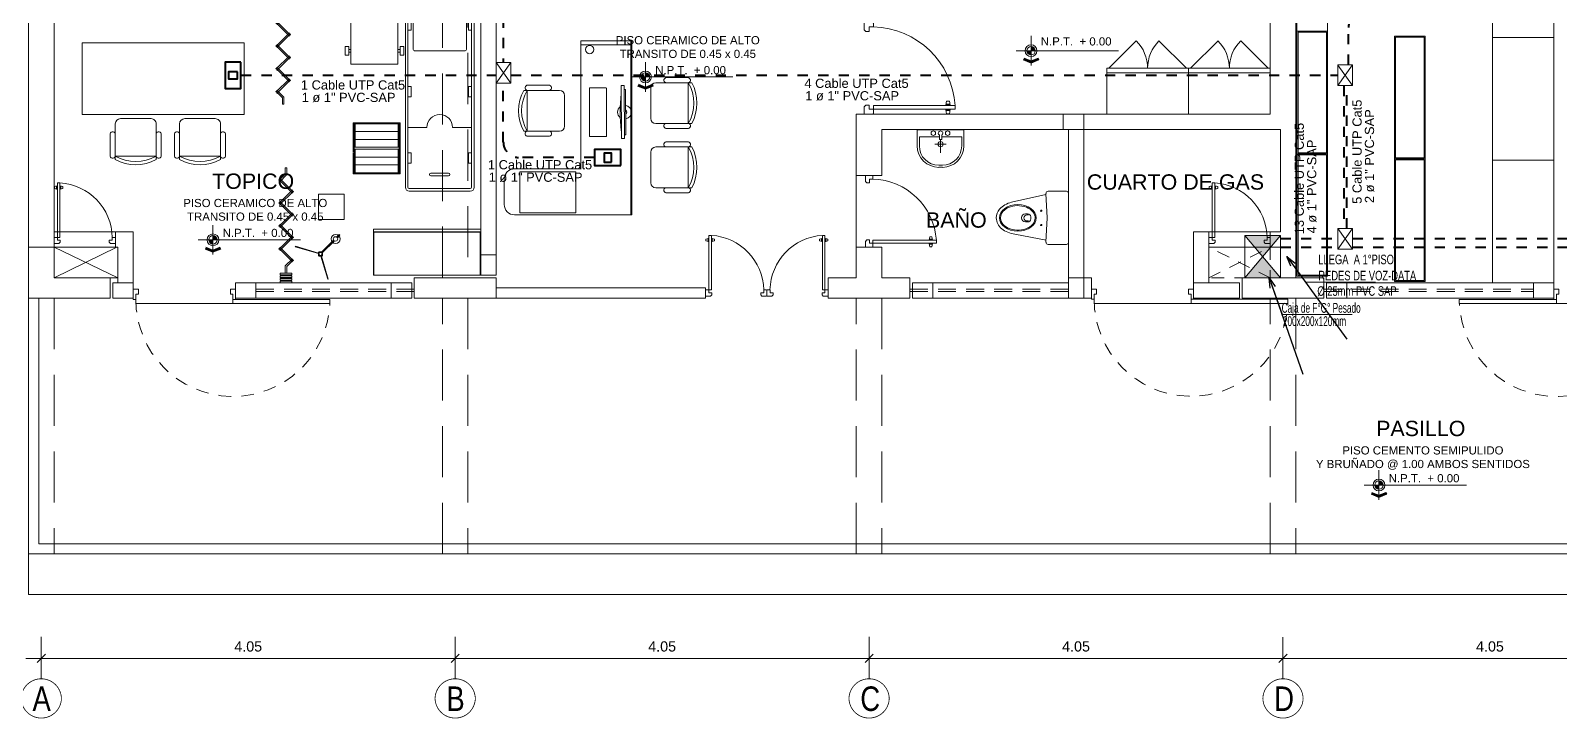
# Model space of a CAD drawing. Header units: millimetres. Extents: x 3354 to 3637, y 1117 to 1358.
# Drawn here: x 3378.85 to 3393.81, y 1266.73 to 1273.46 of the extents above; entities that cross this region are included whole.
import ezdxf

# ---------------------------------------------------------------- set-up
doc = ezdxf.new("R2010")
doc.units = ezdxf.units.MM
for name, pattern in [('ACAD_ISO04W100', [30, 24, -3, 0, -3]), ('CONTINUA', [0]), ('DASHED2', [0.375, 0.25, -0.125]), ('DIVIDEX2', [63.5, 25.4, -12.7, 0, -12.7, 0, -12.7]), ('HIDDEN2', [0.1875, 0.125, -0.0625]), ('TRAZOS2', [0.225, 0.15, -0.075])]:
    doc.linetypes.add(name, pattern=pattern)
for name, color, linetype, lineweight in [('ACCESORIOS', 4, 'Continuous', 18), ('CASCO', 252, 'Continuous', 9), ('CONDUCTOR', 162, 'Continuous', 40), ('COTAS', 7, 'Continuous', 9), ('Mobiliario GRCP', 25, 'Continuous', 20), ('RED SEGURIDAD', 153, 'ACAD_ISO04W100', 40), ('SANITARIAS', 37, 'Continuous', 13), ('TEX-ELEC', 7, 'Continuous', 30)]:
    doc.layers.add(name, color=color, linetype=linetype, lineweight=lineweight)
doc.layers.add('Efec-muebles', color=7, linetype='Continuous', lineweight=13, true_color=0x85826f)
doc.styles.add('1', font='arial.ttf')
doc.styles.add('ARIAL', font='arial.ttf')
doc.styles.add('ROMAN', font='arial.ttf', dxfattribs={"width": 1.2})
doc.styles.get("Standard").update_dxf_attribs({"font": 'arial.ttf'})
doc.styles.add('style1', font='arial.ttf')
doc.styles.add('style2', font='arial.ttf')
doc.dimstyles.new('DETEX50', dxfattribs={"dimtxt": 0.065, "dimasz": 0.05, "dimexe": 0.2, "dimexo": 0.2, "dimgap": 0.03, "dimtad": 1, "dimzin": 4, "dimdsep": 46, "dimtxsty": 'ROMAN', "dimblk1": 'DOT', "dimblk2": 'DOT', "dimsah": 1, "dimcen": 0, "dimse1": 1, "dimse2": 1, "dimclrd": 256, "dimclre": 256, "dimclrt": 256, "dimadec": 0, "dimazin": 0, "dimtfac": 1, "dimtmove": 1, "dimatfit": 3, "dimfxl": 1, "dimtvp": 1, "dimtolj": 1, "dimtzin": 0, "dimarcsym": 0})
doc.dimstyles.new('Esc  1  50', dxfattribs={"dimtxt": 0.1, "dimasz": 0.08, "dimexe": 0.2, "dimexo": 0.15, "dimgap": 0.065, "dimtad": 1, "dimzin": 4, "dimdsep": 46, "dimtxsty": 'Standard', "dimblk": 'OBLIQUE', "dimcen": 0.12, "dimdle": 0.15, "dimadec": 0, "dimazin": 0, "dimtfac": 1, "dimtix": 1, "dimtmove": 0, "dimatfit": 3, "dimldrblk": 'OBLIQUE', "dimfxl": 1, "dimarcsym": 0})

# ---------------------------------------------------------------- blocks, each defined once
blk = doc.blocks.new('LAV-P')
at = {"layer": 'SANITARIAS', "linetype": 'CONTINUA', "lineweight": 5, "ltscale": 0.002}
for p, q in [((-0.019, 0.387), (0.019, 0.387)), ((-0.019, 0.365), (0.019, 0.365)), ((-0.24, 0), (-0.24, 0.167)), ((-0.218, 0.073), (-0.218, 0.167)), ((0, 0.101), (0, 0.237)), ((0.218, 0.073), (0.218, 0.167)), ((0.24, 0), (0.24, 0.167)), ((-0.24, 0), (0.24, 0)), ((-0.218, 0.073), (-0.012, 0.073)), ((-0.059, 0.149), (0.059, 0.149)), ((-0.012, 0.101), (0.012, 0.101)), ((-0.012, 0.056), (-0.012, 0.101)), ((0.012, 0.056), (0.012, 0.101)), ((0.012, 0.073), (0.218, 0.073))]:
    blk.add_line(p, q, dxfattribs=at)
for centre, radius in [((0, 0.149), 0.027), ((-0.074, 0.036), 0.0231), ((0.074, 0.036), 0.0231)]:
    blk.add_circle(centre, radius, dxfattribs=at)
for centre, radius, start, end in [((-0.019, 0.167), 0.221, 90, 180), ((-0.019, 0.167), 0.199, 90, 180), ((0.019, 0.167), 0.221, 0, 90), ((0.019, 0.167), 0.199, 0, 90), ((0, 0.036), 0.0231, 121.3084, 58.6916)]:
    blk.add_arc(centre, radius, start, end, dxfattribs=at)
blk = doc.blocks.new('ghjghg')
at = {"layer": 'Efec-muebles', "linetype": 'CONTINUA', "lineweight": 5, "ltscale": 0.002}
for p, q in [((722.609, 469.291), (722.43, 469.291)), ((722.41, 469.271), (722.41, 468.791)), ((722.619, 469.031), (722.629, 469.27)), ((722.628, 469.249), (722.933, 469.189)), ((722.629, 468.792), (722.619, 469.031)), ((722.779, 469.021), (722.779, 469.041)), ((722.801, 469.061), (722.815, 469.061)), ((722.815, 469.001), (722.801, 469.001)), ((722.809, 469.071), (722.829, 469.071)), ((722.829, 468.991), (722.809, 468.991)), ((722.869, 469.031), (722.869, 469.031)), ((722.629, 468.801), (722.965, 468.878)), ((722.43, 468.771), (722.609, 468.771))]:
    blk.add_line(p, q, dxfattribs=at)
for centre in [(722.675, 469.101), (722.675, 468.961)]:
    blk.add_circle(centre, 0.00635, dxfattribs=at)
for centre, radius, start, end in [((722.43, 469.271), 0.02, 90, 180), ((722.609, 469.271), 0.02, 357.5774, 90), ((722.809, 469.041), 0.03, 90, 180), ((722.809, 469.021), 0.03, 180, 270), ((722.815, 469.031), 0.03, 0, 90), ((722.815, 469.031), 0.03, 270, 0), ((722.829, 469.031), 0.04, 0, 90), ((722.829, 469.031), 0.04, 270, 360), ((722.43, 468.791), 0.02, 180, 270), ((722.609, 468.791), 0.02, 270, 2.4226)]:
    blk.add_arc(centre, radius, start, end, dxfattribs=at)
at = {"layer": 'Efec-muebles', "linetype": 'CONTINUA', "lineweight": 5, "ltscale": 0.002, "extrusion": (0, 0, -1)}
blk.add_ellipse((722.905, 469.031), major_axis=(0.18, 0), ratio=0.722222, dxfattribs=at)
at = {"layer": 'Efec-muebles', "linetype": 'CONTINUA', "lineweight": 5, "ltscale": 0.002}
for points, knots in [([(723.075, 469.031), (723.075, 469.003), (723.06, 468.974), (722.991, 468.919), (722.924, 468.904), (722.804, 468.926), (722.755, 468.961), (722.726, 469.042), (722.743, 469.088), (722.832, 469.148), (722.901, 469.159), (723.018, 469.131), (723.062, 469.093), (723.074, 469.045), (723.075, 469.038), (723.075, 469.031)], [0, 0, 0, 0, 0.74049, 0.74049, 1.813277, 1.813277, 2.886063, 2.886063, 3.958849, 3.958849, 5.031636, 5.031636, 6.104422, 6.104422, 6.283185, 6.283185, 6.283185, 6.283185]), ([(722.933, 469.189), (722.982, 469.184), (723.028, 469.167), (723.095, 469.11), (723.115, 469.071), (723.115, 469.031), (723.115, 469), (723.103, 468.97), (723.055, 468.912), (723.012, 468.889), (722.965, 468.878)], [4.853824, 4.853824, 4.853824, 4.853824, 5.580391, 5.580391, 6.283185, 6.283185, 6.283185, 6.822949, 6.822949, 7.551337, 7.551337, 7.551337, 7.551337])]:
    blk.add_open_spline(points, degree=3, knots=knots, dxfattribs=at)
blk = doc.blocks.new('H-7')
at = {"layer": 'Efec-muebles'}
for p, q in [((-1.271, 0.237), (-1.449, 0.058)), ((-1.257, 0.222), (-1.435, 0.044)), ((-1.299, 0.222), (-1.121, 0.044)), ((-1.285, 0.237), (-1.107, 0.058)), ((-0.971, 0.237), (-1.149, 0.058)), ((-0.957, 0.222), (-1.135, 0.044)), ((-1.002, 0.222), (-0.824, 0.044)), ((-0.988, 0.237), (-0.81, 0.058)), ((-0.674, 0.237), (-0.852, 0.058)), ((-0.66, 0.222), (-0.838, 0.044)), ((-0.702, 0.222), (-0.524, 0.044)), ((-0.688, 0.237), (-0.51, 0.058)), ((-0.374, 0.237), (-0.552, 0.058)), ((-0.36, 0.222), (-0.538, 0.044)), ((-0.402, 0.222), (-0.31, 0.13)), ((-0.388, 0.237), (-0.302, 0.15)), ((-0.193, 0.215), (-0.213, 0.215)), ((-0.213, 0.215), (-0.213, 0.065)), ((-0.193, 0.065), (-0.193, 0.215)), ((-0.158, 0.215), (-0.178, 0.215)), ((-0.178, 0.215), (-0.178, 0.065)), ((-0.158, 0.065), (-0.158, 0.215)), ((-0.123, 0.215), (-0.143, 0.215)), ((-0.143, 0.215), (-0.143, 0.065)), ((-0.123, 0.065), (-0.123, 0.215)), ((-0.088, 0.215), (-0.108, 0.215)), ((-0.108, 0.215), (-0.108, 0.065)), ((-0.088, 0.065), (-0.088, 0.215)), ((-1.589, 0.15), (-1.499, 0.15)), ((-1.589, 0.13), (-1.589, 0.15)), ((-1.589, 0.13), (-1.507, 0.13)), ((-1.507, 0.13), (-1.421, 0.044)), ((-1.499, 0.15), (-1.407, 0.058)), ((-0.31, 0.13), (-0.213, 0.13)), ((-0.302, 0.15), (-0.213, 0.15)), ((-0.213, 0.065), (-0.193, 0.065)), ((-0.178, 0.065), (-0.158, 0.065)), ((-0.143, 0.065), (-0.123, 0.065)), ((-0.108, 0.065), (-0.088, 0.065))]:
    blk.add_line(p, q, dxfattribs=at)
blk = doc.blocks.new('D-9')
at = {"layer": 'Efec-muebles'}
for p, q in [((-0.076, 0.245), (-0.072, 0.247)), ((-0.009, 0.021), (-0.076, 0.245)), ((-0.004, 0.021), (-0.072, 0.247)), ((-0.014, 0.021), (-0.021, 0.014)), ((-0.021, 0.014), (-0.021, -0.014)), ((0.014, 0.021), (-0.014, 0.021)), ((0.021, 0.014), (0.014, 0.021)), ((0.021, -0.004), (0.021, 0.014)), ((-0.021, -0.014), (-0.136, -0.129)), ((-0.014, -0.021), (-0.129, -0.136)), ((-0.014, -0.021), (-0.021, -0.014)), ((-0.014, -0.021), (0.014, -0.021)), ((0.014, -0.021), (0.021, -0.014)), ((0.021, -0.004), (0.247, -0.072)), ((0.021, -0.004), (0.021, -0.014)), ((0.021, -0.009), (0.245, -0.076)), ((0.245, -0.076), (0.247, -0.072)), ((-0.165, -0.158), (-0.191, -0.184)), ((-0.184, -0.191), (-0.191, -0.184)), ((-0.158, -0.165), (-0.184, -0.191))]:
    blk.add_line(p, q, dxfattribs=at)
for centre, radius in [((0, 0), 0.0155), ((-0.147, -0.148), 0.0439), ((-0.147, -0.147), 0.0213)]:
    blk.add_circle(centre, radius, dxfattribs=at)
blk = doc.blocks.new('NENE')
at = {"layer": 'Efec-muebles'}
for p, q in [((3086.058, 1563.99, -0.011), (3086.058, 1565.865, -0.011)), ((3086.083, 1563.99, -0.011), (3086.083, 1565.865, -0.011)), ((3086.095, 1565.903, -0.011), (3086.693, 1565.903, -0.011)), ((3086.095, 1565.878, -0.011), (3086.693, 1565.878, -0.011)), ((3086.705, 1565.865, -0.011), (3086.705, 1563.99, -0.011)), ((3086.73, 1565.865, -0.011), (3086.73, 1563.99, -0.011)), ((3086.306, 1565.753, -0.011), (3086.481, 1565.753, -0.011)), ((3086.306, 1565.728, -0.011), (3086.481, 1565.728, -0.011)), ((3086.083, 1565.628, -0.011), (3086.113, 1565.628, -0.011)), ((3086.083, 1565.528, -0.011), (3086.113, 1565.528, -0.011)), ((3086.113, 1565.628, -0.011), (3086.113, 1565.528, -0.011)), ((3086.705, 1565.628, -0.011), (3086.675, 1565.628, -0.011)), ((3086.675, 1565.528, -0.011), (3086.675, 1565.628, -0.011)), ((3086.705, 1565.528, -0.011), (3086.675, 1565.528, -0.011)), ((3086.269, 1565.278, -0.011), (3086.083, 1565.278, -0.011)), ((3086.705, 1565.278, -0.011), (3086.519, 1565.278, -0.011)), ((3086.083, 1564.978, -0.011), (3086.113, 1564.978, -0.011)), ((3086.113, 1564.878, -0.011), (3086.113, 1564.978, -0.011)), ((3086.675, 1564.978, -0.011), (3086.675, 1564.878, -0.011)), ((3086.705, 1564.978, -0.011), (3086.675, 1564.978, -0.011)), ((3086.083, 1564.878, -0.011), (3086.113, 1564.878, -0.011)), ((3086.705, 1564.878, -0.011), (3086.675, 1564.878, -0.011)), ((3086.133, 1564.04, -0.011), (3086.133, 1564.515, -0.011)), ((3086.643, 1564.528, -0.011), (3086.145, 1564.528, -0.011)), ((3086.655, 1564.515, -0.011), (3086.655, 1564.04, -0.011)), ((3086.083, 1564.328, -0.011), (3086.113, 1564.328, -0.011)), ((3086.113, 1564.228, -0.011), (3086.113, 1564.328, -0.011)), ((3086.675, 1564.328, -0.011), (3086.675, 1564.228, -0.011)), ((3086.705, 1564.328, -0.011), (3086.675, 1564.328, -0.011)), ((3086.083, 1564.228, -0.011), (3086.113, 1564.228, -0.011)), ((3086.705, 1564.228, -0.011), (3086.675, 1564.228, -0.011)), ((3086.643, 1564.028, -0.011), (3086.145, 1564.028, -0.011)), ((3086.254, 1564.078, -0.011), (3086.234, 1564.078, -0.011)), ((3086.234, 1564.028, -0.011), (3086.234, 1564.078, -0.011)), ((3086.254, 1564.028, -0.011), (3086.254, 1564.078, -0.011)), ((3086.554, 1564.078, -0.011), (3086.534, 1564.078, -0.011)), ((3086.534, 1564.028, -0.011), (3086.534, 1564.078, -0.011)), ((3086.554, 1564.028, -0.011), (3086.554, 1564.078, -0.011)), ((3086.693, 1563.978, -0.011), (3086.095, 1563.978, -0.011)), ((3086.693, 1563.953, -0.011), (3086.095, 1563.953, -0.011))]:
    blk.add_line(p, q, dxfattribs=at)
for centre, radius, start, end in [((3086.095, 1565.865, -0.011), 0.0375, 90, 180), ((3086.095, 1565.865, -0.011), 0.0125, 90, 180), ((3086.693, 1565.865, -0.011), 0.0375, 0, 90), ((3086.693, 1565.865, -0.011), 0.0125, 0, 90), ((3086.306, 1565.74, -0.011), 0.0125, 90, 270), ((3086.481, 1565.74, -0.011), 0.0125, 270, 90), ((3086.394, 1565.278, -0.011), 0.125, 180, 0), ((3086.145, 1564.515, -0.011), 0.0125, 90, 180), ((3086.643, 1564.515, -0.011), 0.0125, 0, 90), ((3086.145, 1564.04, -0.011), 0.0125, 180, 270), ((3086.643, 1564.04, -0.011), 0.0125, 270, 0), ((3086.095, 1563.99, -0.011), 0.0375, 180, 270), ((3086.095, 1563.99, -0.011), 0.0125, 180, 270), ((3086.693, 1563.99, -0.011), 0.0125, 270, 0), ((3086.693, 1563.99, -0.011), 0.0375, 270, 0)]:
    blk.add_arc(centre, radius, start, end, dxfattribs=at)
blk = doc.blocks.new('HLMS')
at = {"layer": 'Efec-muebles'}
for p, q in [((3085.507, 1565.234, -0.011), (3085.937, 1565.234, -0.011)), ((3085.517, 1565.234, -0.011), (3085.947, 1565.234, -0.011)), ((3085.507, 1565.157, -0.011), (3085.937, 1565.157, -0.011)), ((3085.517, 1565.157, -0.011), (3085.947, 1565.157, -0.011)), ((3085.507, 1564.984, -0.011), (3085.937, 1564.984, -0.011)), ((3085.517, 1564.984, -0.011), (3085.947, 1564.984, -0.011)), ((3085.507, 1564.907, -0.011), (3085.937, 1564.907, -0.011)), ((3085.517, 1564.907, -0.011), (3085.947, 1564.907, -0.011))]:
    blk.add_line(p, q, dxfattribs=at)
at = {"layer": 'Efec-muebles', "elevation": -0.011}
for points in [[(3085.947, 1565.035), (3085.947, 1565.32), (3085.497, 1565.32), (3085.497, 1565.029)], [(3085.957, 1565.035), (3085.957, 1565.32), (3085.507, 1565.32), (3085.507, 1565.029)], [(3085.497, 1565.029), (3085.497, 1564.82), (3085.947, 1564.82), (3085.947, 1565.029)], [(3085.507, 1565.03), (3085.507, 1565.06), (3085.937, 1565.06), (3085.937, 1565.029)], [(3085.937, 1565.029), (3085.937, 1564.83), (3085.507, 1564.83), (3085.507, 1565.029)], [(3085.507, 1565.029), (3085.507, 1564.82), (3085.957, 1564.82), (3085.957, 1565.029)], [(3085.517, 1565.03), (3085.517, 1565.06), (3085.947, 1565.06), (3085.947, 1565.029)], [(3085.947, 1565.029), (3085.947, 1564.83), (3085.517, 1564.83), (3085.517, 1565.029)]]:
    blk.add_lwpolyline(points, dxfattribs=at)
for points in [[(3085.937, 1565.31), (3085.507, 1565.31), (3085.507, 1565.08), (3085.937, 1565.08)], [(3085.947, 1565.31), (3085.517, 1565.31), (3085.517, 1565.08), (3085.947, 1565.08)]]:
    blk.add_lwpolyline(points, close=True, dxfattribs=at)
blk = doc.blocks.new('AGAG')
at = {"layer": 'Efec-muebles', "elevation": -0.015}
for points in [[(3084.353, 1564.498), (3084.353, 1564.415), (3084.317, 1564.415), (3084.317, 1564.498)], [(3084.373, 1564.587), (3084.373, 1563.927), (3084.833, 1563.927), (3084.833, 1564.587)], [(3084.854, 1564.498), (3084.854, 1564.415), (3084.89, 1564.415), (3084.89, 1564.498)], [(3084.373, 1564.468), (3084.373, 1564.445), (3084.353, 1564.445), (3084.353, 1564.468)], [(3084.833, 1564.468), (3084.833, 1564.445), (3084.854, 1564.445), (3084.854, 1564.468)], [(3084.353, 1564.016), (3084.353, 1564.1), (3084.317, 1564.1), (3084.317, 1564.016)], [(3084.373, 1564.046), (3084.373, 1564.07), (3084.353, 1564.07), (3084.353, 1564.046)], [(3084.833, 1564.046), (3084.833, 1564.07), (3084.854, 1564.07), (3084.854, 1564.046)], [(3084.854, 1564.016), (3084.854, 1564.1), (3084.89, 1564.1), (3084.89, 1564.016)]]:
    blk.add_lwpolyline(points, close=True, dxfattribs=at)
blk = doc.blocks.new('UIO')
at = {"layer": 'Efec-muebles', "lineweight": 15}
for p, q in [((845.432, 355.948), (845.782, 355.948)), ((845.682, 355.998), (845.466, 355.998)), ((845.466, 355.548), (845.466, 355.948)), ((845.832, 355.898), (845.832, 355.598)), ((845.782, 355.548), (845.432, 355.548)), ((845.682, 355.498), (845.466, 355.498)), ((845.782, 355.548), (845.682, 355.548))]:
    blk.add_line(p, q, dxfattribs=at)
for centre, radius, start, end in [((845.805, 355.748), 0.424, 151.8371, 208.1629), ((845.805, 355.748), 0.394, 149.4733, 210.5267), ((845.47, 355.973), 0.0256, 83.0309, 253.726), ((845.678, 355.973), 0.0256, 286.274, 96.9691), ((845.782, 355.898), 0.05, 0, 90), ((845.782, 355.598), 0.05, 270, 0), ((845.47, 355.524), 0.0256, 106.274, 276.9691), ((845.678, 355.524), 0.0256, 263.0309, 73.726)]:
    blk.add_arc(centre, radius, start, end, dxfattribs=at)
blk = doc.blocks.new('MA-3234')
at = {"layer": 'Efec-muebles', "lineweight": 18}
blk.add_lwpolyline([(-0.125, 0.125), (0.125, 0.125), (0.125, -0.125), (-0.125, -0.125)], close=True, dxfattribs=at)
blk = doc.blocks.new('MA-28')
at = {"layer": 'Efec-muebles', "lineweight": 15}
for p, q in [((-1.285, 0.25), (-1.285, 0.67)), ((-0.245, 0.25), (-0.245, 0.67))]:
    blk.add_line(p, q, dxfattribs=at)
for points in [[(-0.24, 0.67), (-1.29, 0.67), (-1.29, 0.25), (-0.24, 0.25)], [(-0.24, 0.245), (-1.29, 0.245), (-1.29, 0.22), (-0.24, 0.22)]]:
    blk.add_lwpolyline(points, close=True, dxfattribs=at)
blk = doc.blocks.new('cab')
at = {"layer": 'Efec-muebles'}
for p, q in [((-450, 0), (-450, -800)), ((0, 0), (-450, 0)), ((-404, 0), (-404, -800)), ((0, -800), (0, 0)), ((-450, -20), (-719, -289)), ((-450, -780), (-719, -511)), ((0, -800), (-450, -800)), ((0, -800), (-450, -800))]:
    blk.add_line(p, q, dxfattribs=at)
for centre, start, end in [((-450, -20), 225, 270), ((-450, -780), 90, 135)]:
    blk.add_arc(centre, 380, start, end, dxfattribs=at)
blk = doc.blocks.new('ESCRITORIO')
at = {"layer": 'Efec-muebles', "lineweight": 15}
blk.add_lwpolyline([(3065.774, 1535.016), (3065.774, 1536.566), (3066.924, 1536.566, -0.414214), (3067.024, 1536.466), (3067.024, 1536.216, -0.414214), (3066.924, 1536.116), (3066.274, 1536.116), (3066.274, 1536.116), (3066.274, 1534.901), (3065.784, 1534.901)], format="xyb", dxfattribs=at)
for points in [[(3065.784, 1536.566), (3065.774, 1536.566), (3065.774, 1534.865), (3065.784, 1534.865)], [(3066.871, 1536.147), (3066.322, 1536.147), (3066.322, 1536.547), (3066.871, 1536.547)], [(3065.836, 1535.339), (3065.833, 1535.782), (3065.847, 1535.782), (3065.849, 1535.339)], [(3065.85, 1535.302), (3065.847, 1535.819), (3065.878, 1535.819), (3065.881, 1535.302)]]:
    blk.add_lwpolyline(points, close=True, dxfattribs=at)
blk.add_lwpolyline([(3066.027, 1535.8), (3066.188, 1535.8, -0.414214), (3066.19, 1535.798), (3066.19, 1535.326, -0.414214), (3066.188, 1535.324), (3066.027, 1535.324, -0.414214), (3066.025, 1535.326), (3066.025, 1535.798, -0.414214)], format="xyb", close=True, dxfattribs=at)
for points in [[(3065.774, 1534.865), (3066.274, 1534.865), (3066.274, 1534.901), (3065.784, 1534.901)], [(3065.774, 1534.865), (3065.774, 1534.865)]]:
    blk.add_lwpolyline(points, dxfattribs=at)
blk.add_circle((3066.188, 1534.949), 0.0405, dxfattribs=at)
for centre, radius, start, end in [((3065.848, 1535.561), 0.0673, 101.8083, 258.8291), ((3064.016, 1535.55), 1.873, 354.7148, 5.9226), ((3065.848, 1535.561), 0.0673, 306.4535, 54.1839), ((3065.848, 1535.561), 0.0227, 126.4386, 234.1988)]:
    blk.add_arc(centre, radius, start, end, dxfattribs=at)
at = {"layer": 'Efec-muebles', "lineweight": 15, "rotation": 180}
blk.add_blockref('UIO', (3912.265, 1891.296), dxfattribs=at)
blk = doc.blocks.new('_Oblique')
at = {"color": 0, "linetype": 'ByBlock', "lineweight": -2}
blk.add_line((-0.5, -0.5), (0.5, 0.5), dxfattribs=at)
blk = doc.blocks.new('*D297')
at = {"layer": 'CASCO', "color": 0, "lineweight": -2, "transparency": 16777216}
for p, q in [((3356.336, 1261.503), (3356.336, 1261.092)), ((3360.386, 1261.503), (3360.386, 1261.092)), ((3356.186, 1261.292), (3360.536, 1261.292))]:
    blk.add_line(p, q, dxfattribs=at)
at = {"layer": 'Defpoints', "color": 0, "transparency": 16777216}
for p in [(3356.336, 1261.653), (3360.386, 1261.653), (3360.386, 1261.292)]:
    blk.add_point(p, dxfattribs=at)
at = {"layer": 'CASCO', "color": 0, "lineweight": -2, "transparency": 16777216, "xscale": 0.08, "yscale": 0.08, "zscale": 0.08, "rotation": 180}
blk.add_blockref('_Oblique', (3356.336, 1261.292), dxfattribs=at)
at = {"layer": 'CASCO', "color": 0, "lineweight": -2, "transparency": 16777216, "xscale": 0.08, "yscale": 0.08, "zscale": 0.08}
blk.add_blockref('_Oblique', (3360.386, 1261.292), dxfattribs=at)
at = {"layer": 'CASCO', "color": 0, "transparency": 16777216, "insert": (3358.361, 1261.408), "char_height": 0.1, "attachment_point": 5}
blk.add_mtext('4.05', dxfattribs=at)
blk = doc.blocks.new('*D298')
at = {"layer": 'CASCO', "color": 0, "lineweight": -2, "transparency": 16777216}
for p, q in [((3360.386, 1261.503), (3360.386, 1261.092)), ((3364.436, 1261.503), (3364.436, 1261.092)), ((3360.236, 1261.292), (3364.586, 1261.292))]:
    blk.add_line(p, q, dxfattribs=at)
at = {"layer": 'Defpoints', "color": 0, "transparency": 16777216}
for p in [(3360.386, 1261.653), (3364.436, 1261.653), (3364.436, 1261.292)]:
    blk.add_point(p, dxfattribs=at)
at = {"layer": 'CASCO', "color": 0, "lineweight": -2, "transparency": 16777216, "xscale": 0.08, "yscale": 0.08, "zscale": 0.08, "rotation": 180}
blk.add_blockref('_Oblique', (3360.386, 1261.292), dxfattribs=at)
at = {"layer": 'CASCO', "color": 0, "lineweight": -2, "transparency": 16777216, "xscale": 0.08, "yscale": 0.08, "zscale": 0.08}
blk.add_blockref('_Oblique', (3364.436, 1261.292), dxfattribs=at)
at = {"layer": 'CASCO', "color": 0, "transparency": 16777216, "insert": (3362.411, 1261.408), "char_height": 0.1, "attachment_point": 5}
blk.add_mtext('4.05', dxfattribs=at)
blk = doc.blocks.new('*D299')
at = {"layer": 'CASCO', "color": 0, "lineweight": -2, "transparency": 16777216}
for p, q in [((3364.436, 1261.503), (3364.436, 1261.092)), ((3368.486, 1261.499), (3368.486, 1261.092)), ((3364.286, 1261.292), (3368.636, 1261.292))]:
    blk.add_line(p, q, dxfattribs=at)
at = {"layer": 'Defpoints', "color": 0, "transparency": 16777216}
for p in [(3364.436, 1261.653), (3368.486, 1261.649), (3368.486, 1261.292)]:
    blk.add_point(p, dxfattribs=at)
at = {"layer": 'CASCO', "color": 0, "lineweight": -2, "transparency": 16777216, "xscale": 0.08, "yscale": 0.08, "zscale": 0.08, "rotation": 180}
blk.add_blockref('_Oblique', (3364.436, 1261.292), dxfattribs=at)
at = {"layer": 'CASCO', "color": 0, "lineweight": -2, "transparency": 16777216, "xscale": 0.08, "yscale": 0.08, "zscale": 0.08}
blk.add_blockref('_Oblique', (3368.486, 1261.292), dxfattribs=at)
at = {"layer": 'CASCO', "color": 0, "transparency": 16777216, "insert": (3366.461, 1261.408), "char_height": 0.1, "attachment_point": 5}
blk.add_mtext('4.05', dxfattribs=at)
blk = doc.blocks.new('*D300')
at = {"layer": 'CASCO', "color": 0, "lineweight": -2, "transparency": 16777216}
for p, q in [((3368.486, 1261.499), (3368.486, 1261.092)), ((3372.536, 1261.503), (3372.536, 1261.092)), ((3368.336, 1261.292), (3372.686, 1261.292))]:
    blk.add_line(p, q, dxfattribs=at)
at = {"layer": 'Defpoints', "color": 0, "transparency": 16777216}
for p in [(3368.486, 1261.649), (3372.536, 1261.653), (3372.536, 1261.292)]:
    blk.add_point(p, dxfattribs=at)
at = {"layer": 'CASCO', "color": 0, "lineweight": -2, "transparency": 16777216, "xscale": 0.08, "yscale": 0.08, "zscale": 0.08, "rotation": 180}
blk.add_blockref('_Oblique', (3368.486, 1261.292), dxfattribs=at)
at = {"layer": 'CASCO', "color": 0, "lineweight": -2, "transparency": 16777216, "xscale": 0.08, "yscale": 0.08, "zscale": 0.08}
blk.add_blockref('_Oblique', (3372.536, 1261.292), dxfattribs=at)
at = {"layer": 'CASCO', "color": 0, "transparency": 16777216, "insert": (3370.511, 1261.408), "char_height": 0.1, "attachment_point": 5}
blk.add_mtext('4.05', dxfattribs=at)
blk = doc.blocks.new('dtyrdyt')
at = {"layer": 'CASCO'}
blk.add_hatch(color=256, dxfattribs=at).paths.add_polyline_path([(850.126, 424.839), (850.057, 424.867), (850.049, 424.849), (850.126, 424.818), (850.202, 424.849), (850.194, 424.867)])
h = blk.add_hatch(color=256, dxfattribs=at)
h.paths.add_polyline_path([(850.126, 424.939), (850.167, 424.939, 0.414214), (850.126, 424.98)])
h.paths.add_polyline_path([(850.126, 424.898), (850.126, 424.939), (850.084, 424.939, 0.414214)])
for p, q in [((850.126, 424.939), (850.126, 425.084)), ((849.981, 424.939), (850.981, 424.939)), ((850.126, 424.839), (850.057, 424.867)), ((850.126, 424.939), (850.126, 424.795)), ((850.126, 424.839), (850.194, 424.867)), ((850.202, 424.849), (850.194, 424.867)), ((850.126, 424.818), (850.049, 424.849)), ((850.126, 424.818), (850.202, 424.849))]:
    blk.add_line(p, q, dxfattribs=at)
for radius in [0.0578, 0.0413]:
    blk.add_circle((850.126, 424.939), radius, dxfattribs=at)
blk = doc.blocks.new('cgytutytry')
at = {"layer": 'CASCO'}
for p, q in [((-4.482, 891.175), (-4.487, 891.175)), ((-4.487, 891.175), (-4.487, 891.1)), ((-4.487, 891.1), (-4.487, 891.175)), ((-4.487, 891.175), (-4.482, 891.175)), ((-4.467, 891.08), (-4.487, 891.1)), ((-4.467, 891.08), (-4.487, 891.1)), ((-4.482, 891.18), (-4.482, 891.175)), ((-4.391, 891.18), (-4.482, 891.18)), ((-4.482, 891.175), (-4.482, 891.18)), ((-4.386, 891.126), (-4.432, 891.126)), ((-4.432, 891.126), (-4.432, 891.08)), ((-4.391, 891.18), (-4.391, 891.175)), ((-4.391, 891.18), (-4.391, 891.175)), ((-4.386, 891.175), (-4.391, 891.175)), ((-4.391, 891.175), (-4.386, 891.175)), ((-4.386, 891.175), (-4.386, 891.126)), ((-4.386, 891.175), (-4.386, 891.126)), ((-4.386, 891.085), (-4.386, 891.126)), ((-4.386, 891.126), (-3.497, 891.126)), ((-3.598, 891.132), (-3.598, 891.14)), ((-3.598, 891.14), (-3.594, 891.14)), ((-3.55, 891.132), (-3.598, 891.132)), ((-3.594, 891.155), (-3.589, 891.175)), ((-3.594, 891.14), (-3.594, 891.155)), ((-3.589, 891.175), (-3.559, 891.175)), ((-3.559, 891.175), (-3.554, 891.155)), ((-3.554, 891.155), (-3.554, 891.137)), ((-3.554, 891.137), (-3.55, 891.137)), ((-3.55, 891.137), (-3.55, 891.132)), ((-3.497, 891.126), (-3.497, 891.085)), ((-4.432, 891.08), (-4.467, 891.08)), ((-4.432, 891.08), (-4.467, 891.08)), ((-3.497, 891.085), (-4.386, 891.085)), ((-3.598, 891.075), (-3.598, 891.08)), ((-3.598, 891.08), (-3.55, 891.08)), ((-3.594, 891.075), (-3.598, 891.075)), ((-3.594, 891.057), (-3.594, 891.075)), ((-3.589, 891.037), (-3.594, 891.057)), ((-3.559, 891.037), (-3.589, 891.037)), ((-3.554, 891.057), (-3.559, 891.037)), ((-3.55, 891.075), (-3.554, 891.075)), ((-3.554, 891.075), (-3.554, 891.057)), ((-3.55, 891.08), (-3.55, 891.075)), ((-4.467, 890.281), (-4.487, 890.261)), ((-4.487, 890.261), (-4.467, 890.281)), ((-4.467, 890.281), (-4.433, 890.281)), ((-4.467, 890.281), (-4.433, 890.281)), ((-4.433, 890.281), (-4.433, 890.231)), ((-4.487, 890.261), (-4.487, 890.185)), ((-4.487, 890.185), (-4.487, 890.261)), ((-4.487, 890.185), (-4.482, 890.185)), ((-4.482, 890.185), (-4.487, 890.185)), ((-4.482, 890.185), (-4.482, 890.18)), ((-4.482, 890.18), (-4.482, 890.185)), ((-4.482, 890.18), (-4.391, 890.18)), ((-4.433, 890.231), (-4.386, 890.231)), ((-4.391, 890.185), (-4.386, 890.185)), ((-4.391, 890.185), (-4.391, 890.18)), ((-4.386, 890.185), (-4.391, 890.185)), ((-4.391, 890.185), (-4.391, 890.18)), ((-4.386, 890.231), (-4.386, 890.185)), ((-4.386, 890.231), (-4.386, 890.185))]:
    blk.add_line(p, q, dxfattribs=at)
for points in [[(-4.432, 891.08), (-4.432, 891.126), (-4.386, 891.126)], [(-4.386, 890.231), (-4.433, 890.231), (-4.433, 890.281)]]:
    blk.add_lwpolyline(points, dxfattribs=at)
for points in [[(-3.497, 891.126), (-3.497, 891.085), (-4.386, 891.085), (-4.386, 891.126)], [(-3.55, 891.132), (-3.55, 891.137), (-3.598, 891.137), (-3.598, 891.132)], [(-3.554, 891.14), (-3.554, 891.155), (-3.559, 891.175), (-3.589, 891.175), (-3.594, 891.155), (-3.594, 891.14)], [(-3.55, 891.08), (-3.55, 891.075), (-3.598, 891.075), (-3.598, 891.08)], [(-3.554, 891.071), (-3.554, 891.057), (-3.559, 891.037), (-3.589, 891.037), (-3.594, 891.057), (-3.594, 891.071)]]:
    blk.add_lwpolyline(points, close=True, dxfattribs=at)
blk.add_arc((-4.408, 891.143), 0.913, 271.3362, 356.359, dxfattribs=at)
blk = doc.blocks.new('THT')
for p, q in [((-1.074, 0.413), (-1.014, 0.413)), ((-1.074, 0.293), (-1.074, 0.413)), ((-1.014, 0.413), (-1.014, 0.353)), ((0.126, 0.413), (0.066, 0.413)), ((0.066, 0.413), (0.066, 0.353)), ((0.126, 0.293), (0.126, 0.413)), ((-1.044, 0.293), (-1.074, 0.293)), ((-1.044, 0.353), (-1.044, 0.293)), ((-1.014, 0.353), (-1.044, 0.353)), ((0.096, 0.245), (-1.044, 0.245)), ((0.066, 0.353), (0.096, 0.353)), ((0.096, 0.353), (0.096, 0.293)), ((0.096, 0.293), (0.126, 0.293)), ((0.096, 0.293), (0.096, 0.245)), ((1.236, 0.293), (0.096, 0.293)), ((0.096, 0.245), (1.236, 0.245)), ((1.236, 0.245), (1.236, 0.293))]:
    blk.add_line(p, q)
at = {"linetype": 'TRAZOS2'}
blk.add_arc((0.096, 0.293), 1.14, 180, 357.5868, dxfattribs=at)
blk = doc.blocks.new('_Dot')
at = {"color": 0, "linetype": 'ByBlock', "lineweight": -2}
blk.add_line((-0.5, 0), (-1, 0), dxfattribs=at)
at = {"color": 0, "linetype": 'ByBlock', "const_width": 0.5}
blk.add_lwpolyline([(-0.25, 0, 1), (0.25, 0, 1)], format="xyb", close=True, dxfattribs=at)
blk = doc.blocks.new('1PIDS')
at = {"layer": 'CASCO'}
blk.add_line((3364.311, 1265.317), (3364.311, 1266.017), dxfattribs=at)
at = {"layer": 'CASCO', "lineweight": 5}
for p, q in [((3356.461, 1265.317), (3357.086, 1265.017)), ((3356.461, 1265.017), (3357.076, 1265.317)), ((3357.011, 1265.017), (3357.086, 1265.017))]:
    blk.add_line(p, q, dxfattribs=at)
at = {"layer": 'CASCO', "linetype": 'HIDDEN2', "lineweight": 5}
for p, q in [((3367.761, 1265.017), (3368.361, 1265.317)), ((3368.361, 1265.017), (3367.761, 1265.317))]:
    blk.add_line(p, q, dxfattribs=at)
at = {"layer": 'CASCO', "linetype": 'DASHED2', "ltscale": 2}
for points in [[(3360.261, 1271.717), (3360.511, 1271.717), (3360.511, 1265.017), (3360.261, 1265.017)], [(3356.211, 1264.817), (3356.461, 1264.817), (3356.461, 1262.314), (3356.211, 1262.314)], [(3360.261, 1264.817), (3360.511, 1264.817), (3360.511, 1262.314), (3360.261, 1262.314)], [(3364.311, 1264.817), (3364.561, 1264.817), (3364.561, 1262.314), (3364.311, 1262.314)], [(3368.361, 1264.817), (3368.611, 1264.817), (3368.611, 1262.314), (3368.361, 1262.314)]]:
    blk.add_lwpolyline(points, close=True, dxfattribs=at)
at = {"layer": 'CASCO'}
for points in [[(3356.461, 1268.242), (3356.211, 1268.242), (3356.211, 1265.317), (3356.461, 1265.317)], [(3366.536, 1266.617), (3366.336, 1266.617), (3366.336, 1266.467), (3366.536, 1266.467)], [(3364.036, 1265.017), (3364.311, 1265.017), (3364.311, 1265.317), (3364.561, 1265.317), (3364.561, 1265.017), (3364.836, 1265.017), (3364.836, 1264.817), (3364.561, 1264.817), (3364.311, 1264.817), (3364.036, 1264.817)], [(3360.636, 1265.242), (3360.636, 1265.042), (3360.786, 1265.042), (3360.786, 1265.242)], [(3366.536, 1264.817), (3366.536, 1265.017), (3366.386, 1265.017), (3366.386, 1264.817)], [(3357.236, 1264.817), (3357.036, 1264.817), (3357.036, 1264.967), (3357.236, 1264.967)], [(3358.436, 1264.817), (3358.236, 1264.817), (3358.236, 1264.967), (3358.436, 1264.967)], [(3359.761, 1264.817), (3359.961, 1264.817), (3359.961, 1264.967), (3359.761, 1264.967)], [(3365.061, 1264.817), (3364.861, 1264.817), (3364.861, 1264.967), (3365.061, 1264.967)], [(3367.611, 1264.817), (3368.061, 1264.817), (3368.061, 1264.967), (3367.611, 1264.967)], [(3369.111, 1264.817), (3368.911, 1264.817), (3368.911, 1264.967), (3369.111, 1264.967)], [(3371.136, 1264.817), (3370.936, 1264.817), (3370.936, 1264.967), (3371.136, 1264.967)]]:
    blk.add_lwpolyline(points, close=True, dxfattribs=at)
at = {"layer": 'CASCO', "ltscale": 2}
for points in [[(3368.461, 1265.467), (3368.461, 1266.467), (3368.461, 1266.467), (3366.536, 1266.467), (3366.536, 1266.617), (3368.361, 1266.617), (3368.361, 1268.242), (3368.611, 1268.242), (3368.611, 1265.017), (3368.611, 1265.017), (3368.461, 1265.017), (3368.461, 1265.317), (3368.361, 1265.317), (3368.361, 1265.467), (3368.461, 1265.467)], [(3357.236, 1264.967), (3357.236, 1265.467), (3357.061, 1265.467), (3357.061, 1265.317), (3357.086, 1265.317), (3357.086, 1264.967), (3357.236, 1264.967)]]:
    blk.add_lwpolyline(points, dxfattribs=at)
for points in [[(3360.786, 1265.242), (3360.786, 1267.842), (3360.636, 1267.842), (3360.636, 1265.242)], [(3366.336, 1266.617), (3364.311, 1266.617), (3364.311, 1266.617), (3364.311, 1266.617), (3364.311, 1266.017), (3364.561, 1266.017), (3364.561, 1266.467), (3366.336, 1266.467)], [(3366.386, 1266.467), (3366.536, 1266.467), (3366.536, 1265.017), (3366.386, 1265.017)], [(3367.611, 1265.467), (3367.761, 1265.467), (3367.761, 1264.967), (3367.611, 1264.967)], [(3366.536, 1265.017), (3366.613, 1265.017), (3366.613, 1264.817), (3366.536, 1264.817)], [(3358.436, 1264.967), (3359.761, 1264.967), (3359.761, 1264.817), (3358.436, 1264.817)], [(3365.061, 1264.967), (3366.386, 1264.967), (3366.386, 1264.817), (3365.061, 1264.817)], [(3369.111, 1264.967), (3370.936, 1264.967), (3370.936, 1264.817), (3369.111, 1264.817)]]:
    blk.add_lwpolyline(points, close=True, dxfattribs=at)
at = {"layer": 'CASCO', "lineweight": 5}
for points in [[(3357.061, 1265.467), (3356.461, 1265.467), (3356.461, 1265.317), (3357.061, 1265.317)], [(3368.361, 1265.467), (3367.761, 1265.467), (3367.761, 1265.317), (3368.361, 1265.317)]]:
    blk.add_lwpolyline(points, close=True, dxfattribs=at)
at = {"layer": 'CASCO'}
for points in [[(3357.011, 1264.817), (3356.211, 1264.817), (3356.211, 1265.317), (3356.461, 1265.317), (3356.461, 1265.017), (3357.011, 1265.017), (3357.011, 1264.817)], [(3359.986, 1264.817), (3359.986, 1265.017), (3360.786, 1265.017), (3360.786, 1264.817), (3359.986, 1264.817)], [(3368.086, 1264.817), (3368.086, 1265.017), (3368.886, 1265.017), (3368.886, 1264.817), (3368.086, 1264.817)], [(3362.836, 1264.817), (3360.786, 1264.817), (3360.786, 1264.917), (3362.836, 1264.917), (3362.836, 1264.817)]]:
    blk.add_lwpolyline(points, dxfattribs=at)
at = {"layer": 'CASCO', "linetype": 'HIDDEN2', "lineweight": 5}
blk.add_lwpolyline([(3367.761, 1265.317), (3368.361, 1265.317), (3368.361, 1265.017), (3367.761, 1265.017)], close=True, dxfattribs=at)
at = {"layer": 'CASCO', "linetype": 'DASHED2', "ltscale": 0.7}
for points in [[(3359.986, 1264.905), (3358.436, 1264.905)], [(3359.986, 1264.882), (3358.436, 1264.882)], [(3366.386, 1264.905), (3364.836, 1264.905)], [(3366.386, 1264.882), (3364.836, 1264.882)], [(3368.891, 1264.905), (3370.936, 1264.905)], [(3368.891, 1264.882), (3370.936, 1264.882)]]:
    blk.add_lwpolyline(points, dxfattribs=at)
at = {"layer": 'CASCO', "lineweight": 5}
for points in [[(3356.311, 1264.817), (3356.311, 1262.414), (3380.661, 1262.414), (3380.661, 1264.817)], [(3356.211, 1264.667), (3356.211, 1262.314), (3380.761, 1262.314), (3380.761, 1264.667)]]:
    blk.add_lwpolyline(points, dxfattribs=at)
at = {"layer": 'CASCO', "lineweight": 0, "ltscale": 0.5}
for points in [[(3380.761, 1262.314), (3380.761, 1262.314), (3356.211, 1262.314), (3356.211, 1262.314)], [(3356.211, 1262.314), (3356.211, 1261.917), (3380.761, 1261.917), (3380.761, 1262.314)]]:
    blk.add_lwpolyline(points, dxfattribs=at)
at = {"layer": 'CASCO', "ltscale": 2, "const_width": 0.0076}
for points in [[(3356.533, 1260.895, -0.951688), (3356.139, 1260.895, -1)], [(3360.583, 1260.895, -0.951688), (3360.189, 1260.895, -1)], [(3364.633, 1260.895, -0.951688), (3364.239, 1260.895, -1)], [(3368.683, 1260.895, -0.951688), (3368.289, 1260.895, -1)]]:
    blk.add_lwpolyline(points, format="xyb", close=True, dxfattribs=at)
at = {"layer": 'CASCO', "lineweight": 13}
for p, xscale, yscale, zscale, rotation in [((3368.425, 2068.679), -0.8999999647174634, 0.8999999647174634, 0.8999999647174634, 180), ((3891.169, 1268.044), 0.5999999999998181, 0.5999999999998181, 0.5999999999998181, 89.99999999999999), ((3367.542, 1889.143), -0.699999999999045, 0.699999999999045, 0.699999999999045, 180), ((3902.469, 1268.044), 0.5999999999998181, 0.5999999999998181, 0.5999999999998181, 89.99999999999999), ((3897.544, 1267.53), 0.5999999999998181, 0.5999999999998181, 0.5999999999998181, 89.99999999999999), ((2829.328, 1267.53), -0.5999999999998181, 0.5999999999998181, 0.5999999999998181, 270)]:
    blk.add_blockref('cgytutytry', p, dxfattribs=dict(at, xscale=xscale, yscale=yscale, zscale=zscale, rotation=rotation))
at = {"layer": 'CASCO'}
for p in [(2515.895, 842.3), (2512.122, 842.043), (2507.89, 840.449), (2519.299, 838.049)]:
    blk.add_blockref('dtyrdyt', p, dxfattribs=at)
for p, xscale, yscale, zscale in [((3358.131, 1264.561), 0.8333541671872685, 0.8333541671872685, 0.8333541671872685), ((3367.506, 1264.562), 0.8317599019477439, 0.8317599019477439, 0.8317599019477439), ((3371.241, 1264.561), -0.8333541671872685, 0.8333541676530056, 0.8333541672002661)]:
    blk.add_blockref('THT', p, dxfattribs=dict(at, xscale=xscale, yscale=yscale, zscale=zscale))
at = {"layer": 'CASCO', "style": '1'}
for p in [(3366.116, 1267.29), (3362.343, 1267.009), (3358.111, 1265.416), (3369.52, 1263.015)]:
    blk.add_text('N.P.T.  + 0.00', height=0.08, dxfattribs=at).set_placement(p)
at = {"layer": 'CASCO', "style": 'style1', "width": 0.8}
for s, p in [('A', (3356.25, 1260.777)), ('B', (3360.3, 1260.777)), ('C', (3364.35, 1260.777)), ('D', (3368.4, 1260.777))]:
    blk.add_text(s, height=0.24, dxfattribs=at).set_placement(p)
at = {"layer": 'CASCO'}
for s, insert, char_height, width, attachment_point, style in [('PISO CERAMICO DE ALTO\\PTRANSITO DE 0.45 x 0.45', (3362.662, 1267.167), 0.07998, 2.09636, 8, '1'), ('\\A1;TOPICO', (3358.409, 1265.961), 0.15, 4.61659, 5, 'style2'), ('\\A1;CUARTO DE GAS', (3367.434, 1265.953), 0.15, 4.61659, 5, 'style2'), ('PISO CERAMICO DE ALTO\\PTRANSITO DE 0.45 x 0.45', (3358.43, 1265.574), 0.07998, 2.09636, 8, '1'), ('\\A1;BAÑO', (3365.29, 1265.581), 0.15, 4.61659, 5, 'style2'), ('\\A1;PASILLO', (3369.834, 1263.541), 0.15, 4.61659, 5, 'style2')]:
    blk.add_mtext(s, dxfattribs=dict(at, insert=insert, char_height=char_height, width=width, attachment_point=attachment_point, style=style))
at = {"layer": 'CASCO', "lineweight": 5, "insert": (3369.855, 1263.138), "char_height": 0.07998, "width": 2.09636, "attachment_point": 8, "style": '1'}
blk.add_mtext('PISO CEMENTO SEMIPULIDO \\PY BRUÑADO @ 1.00 AMBOS SENTIDOS', dxfattribs=at)
at = {"layer": 'CASCO'}
for base, p1, p2, picture, middle in [((3360.386, 1261.292), (3356.336, 1261.653), (3360.386, 1261.653), '*D297', (3358.361, 1261.408)), ((3364.436, 1261.292), (3360.386, 1261.653), (3364.436, 1261.653), '*D298', (3362.411, 1261.408)), ((3368.486, 1261.292), (3364.436, 1261.653), (3368.486, 1261.649), '*D299', (3366.461, 1261.408)), ((3372.536, 1261.292), (3368.486, 1261.649), (3372.536, 1261.653), '*D300', (3370.511, 1261.408))]:
    dim = blk.add_linear_dim(base=base, p1=p1, p2=p2, dimstyle='Esc  1  50', dxfattribs=at)
    dim.commit()
    dim.dimension.update_dxf_attribs({"geometry": picture, "text_midpoint": middle})

msp = doc.modelspace()

# ---------------------------------------------------------------- hatches: boundary and pattern name
at = {"layer": 'ACCESORIOS', "linetype": 'Continuous', "lineweight": 20, "ltscale": 0.1}
h = msp.add_hatch(color=4, dxfattribs=at)
h.dxf.hatch_style = 1
h.paths.add_polyline_path([(3390.904, 1271.245), (3390.73, 1271.039), (3391.079, 1271.039)])
h.paths.add_polyline_path([(3390.73, 1271.452), (3390.904, 1271.245), (3391.079, 1271.452)])

# ---------------------------------------------------------------- linework, layer by layer
at = {"layer": 'ACCESORIOS'}
for p, q in [((3383.547, 1273.147), (3383.404, 1272.944)), ((3383.404, 1273.145), (3383.547, 1272.944)), ((3391.785, 1273.122), (3391.642, 1272.919)), ((3391.642, 1273.12), (3391.785, 1272.919)), ((3391.785, 1271.522), (3391.642, 1271.319)), ((3391.642, 1271.52), (3391.785, 1271.319))]:
    msp.add_line(p, q, dxfattribs=at)
at = {"layer": 'ACCESORIOS', "color": 4, "linetype": 'Continuous', "lineweight": 20, "ltscale": 0.1}
for p, q in [((3391.079, 1271.039), (3390.73, 1271.452)), ((3391.079, 1271.452), (3390.73, 1271.039)), ((3391.079, 1271.039), (3390.73, 1271.452))]:
    msp.add_line(p, q, dxfattribs=at)
at = {"layer": 'ACCESORIOS'}
for points in [[(3383.404, 1273.147), (3383.404, 1272.944), (3383.547, 1272.944), (3383.547, 1273.147)], [(3391.642, 1273.122), (3391.642, 1272.919), (3391.785, 1272.919), (3391.785, 1273.122)], [(3391.642, 1271.522), (3391.642, 1271.319), (3391.785, 1271.319), (3391.785, 1271.522)]]:
    msp.add_lwpolyline(points, close=True, dxfattribs=at)
at = {"layer": 'ACCESORIOS', "color": 4, "linetype": 'Continuous', "lineweight": 20, "ltscale": 0.1}
msp.add_lwpolyline([(3390.73, 1271.039), (3391.079, 1271.039), (3391.079, 1271.452), (3390.73, 1271.452)], close=True, dxfattribs=at)
at = {"layer": 'CONDUCTOR'}
for points in [[(3380.907, 1273.148), (3380.752, 1273.148), (3380.752, 1272.89), (3380.907, 1272.89)], [(3380.874, 1273.055), (3380.787, 1273.055), (3380.787, 1272.985), (3380.874, 1272.985)], [(3384.625, 1272.139), (3384.625, 1272.294), (3384.367, 1272.294), (3384.367, 1272.139)], [(3384.532, 1272.171), (3384.532, 1272.259), (3384.462, 1272.259), (3384.462, 1272.171)]]:
    msp.add_lwpolyline(points, close=True, dxfattribs=at)
at = {"layer": 'COTAS', "ltscale": 0.015}
for p, q in [((3391.325, 1270.995, -2169.56), (3392.01, 1270.995, -1260.816)), ((3391.095, 1270.68, -2169.56), (3391.781, 1270.68, -1260.816))]:
    msp.add_line(p, q, dxfattribs=at)
at = {"layer": 'Efec-muebles'}
for points in [[(3391.241, 1274.653), (3391.541, 1274.653), (3391.541, 1273.453), (3391.241, 1273.453)], [(3393.154, 1274.589), (3393.754, 1274.589), (3393.754, 1273.389), (3393.154, 1273.389)], [(3391.241, 1273.453), (3391.541, 1273.453), (3391.541, 1272.253), (3391.241, 1272.253)], [(3391.251, 1273.443), (3391.531, 1273.443), (3391.531, 1272.263), (3391.251, 1272.263)], [(3392.494, 1273.402), (3392.194, 1273.402), (3392.194, 1272.202), (3392.494, 1272.202)], [(3392.484, 1273.392), (3392.204, 1273.392), (3392.204, 1272.212), (3392.484, 1272.212)], [(3393.154, 1272.189), (3393.754, 1272.189), (3393.754, 1273.389), (3393.154, 1273.389)], [(3391.241, 1272.253), (3391.541, 1272.253), (3391.541, 1271.053), (3391.241, 1271.053)], [(3391.251, 1272.243), (3391.531, 1272.243), (3391.531, 1271.063), (3391.251, 1271.063)], [(3392.494, 1272.202), (3392.194, 1272.202), (3392.194, 1271.002), (3392.494, 1271.002)], [(3392.484, 1272.192), (3392.204, 1272.192), (3392.204, 1271.012), (3392.484, 1271.012)], [(3393.154, 1272.189), (3393.754, 1272.189), (3393.754, 1270.989), (3393.154, 1270.989)]]:
    msp.add_lwpolyline(points, close=True, dxfattribs=at)
at = {"layer": 'Efec-muebles', "elevation": 1.588}
msp.add_lwpolyline([(3379.353, 1273.337), (3380.939, 1273.337), (3380.939, 1272.637), (3379.353, 1272.637)], close=True, dxfattribs=at)
at = {"layer": 'RED SEGURIDAD', "linetype": 'DIVIDEX2', "ltscale": 0.004}
for p, q in [((3391.079, 1271.424), (3391.642, 1271.424)), ((3391.785, 1271.424), (3402.132, 1271.424)), ((3391.079, 1271.339), (3391.642, 1271.339)), ((3391.785, 1271.339), (3402.132, 1271.339))]:
    msp.add_line(p, q, dxfattribs=at)
for points in [[(3383.475, 1276.194), (3383.475, 1273.147)], [(3380.907, 1273.02), (3383.404, 1273.02)], [(3383.475, 1273.045), (3383.475, 1273.045)], [(3383.547, 1273.02), (3391.642, 1273.02)], [(3391.698, 1272.919), (3391.698, 1271.522)], [(3391.729, 1271.522), (3391.729, 1272.919)]]:
    msp.add_lwpolyline(points, dxfattribs=at)
for points in [[(3391.744, 1273.122), (3391.744, 1273.487, -0.414214), (3391.894, 1273.637), (3393.187, 1273.637)], [(3384.367, 1272.216), (3383.625, 1272.216, -0.414214), (3383.475, 1272.366), (3383.475, 1272.944)]]:
    msp.add_lwpolyline(points, format="xyb", dxfattribs=at)

# ---------------------------------------------------------------- block references
at = {"layer": 'CASCO'}
msp.add_blockref('1PIDS', (22.618, 6.022), dxfattribs=at)
at = {"layer": 'Efec-muebles'}
for name, p, xscale, yscale, zscale, rotation in [('H-7', (3381.216, 1273.93), -0.75, 0.75, 0.75, 270), ('cab', (3390.179, 1272.639), 0.001, 0.001, 0.001, 270), ('cab', (3390.979, 1272.639), 0.001, 0.001, 0.001, 270), ('LAV-P', (3387.753, 1272.488), 0.9500000001862645, 0.9500000001862645, 0.9500000001862645, 180), ('H-7', (3381.244, 1270.924), 0.75, 0.75, 0.75, 270)]:
    msp.add_blockref(name, p, dxfattribs=dict(at, xscale=xscale, yscale=yscale, zscale=zscale, rotation=rotation))
at = {"layer": 'Efec-muebles', "xscale": -1, "rotation": 180}
for name, p in [('NENE', (296.459, 2837.789, 0.011)), ('MA-28', (3383.494, 1271.734))]:
    msp.add_blockref(name, p, dxfattribs=at)
at = {"layer": 'Efec-muebles'}
for name, p in [('AGAG', (297.611, -290.798, 0.015)), ('MA-3234', (3381.792, 1271.733))]:
    msp.add_blockref(name, p, dxfattribs=at)
for name, p, rotation in [('ESCRITORIO', (6450.508, 2808.221, 0.179), 180), ('UIO', (3735.626, 426.764, 1.588), 89.99999999999997), ('UIO', (3736.255, 426.764, 1.588), 89.99999999999997), ('ghjghg', (4111.414, 1740.656), 180)]:
    msp.add_blockref(name, p, dxfattribs=dict(at, rotation=rotation))
at = {"layer": 'Efec-muebles', "xscale": -1}
for name, p in [('UIO', (4230.75, 917, 1.588)), ('HLMS', (6467.962, -292.764, 0.011))]:
    msp.add_blockref(name, p, dxfattribs=at)
at = {"layer": 'Efec-muebles', "extrusion": (0, 0, -1), "zscale": -1, "rotation": 269.9276463015945}
msp.add_blockref('D-9', (-3381.686, 1271.271), dxfattribs=at)
at = {"layer": 'Mobiliario GRCP', "xscale": -1}
msp.add_blockref('UIO', (4230.75, 916.371, 1.588), dxfattribs=at)

# ---------------------------------------------------------------- texts
at = {"width": 0.7}
for s, p in [('LLEGA  A 1°PISO', (3391.449, 1271.171)), ('REDES DE VOZ-DATA', (3391.449, 1271.013)), ('Ø 25mm PVC SAP', (3391.44, 1270.862))]:
    msp.add_text(s, height=0.09386, rotation=360, dxfattribs=at).set_placement(p)
at = {"style": 'ARIAL', "width": 0.6}
for s, p in [('Caja de F°G° Pesado', (3391.091, 1270.696, -557.892)), ('200x200x120mm', (3391.103, 1270.566, -557.892))]:
    msp.add_text(s, height=0.09623, dxfattribs=at).set_placement(p)
at = {"layer": 'TEX-ELEC', "linetype": 'ByBlock', "char_height": 0.09, "attachment_point": 1}
for s, insert, width in [('1 Cable UTP Cat5', (3381.494, 1272.971), 1.10517), ('4 Cable UTP Cat5', (3386.421, 1272.987), 1.10517), ('1 ø 1" PVC-SAP', (3381.502, 1272.849), 1.55719), ('1 ø 1" PVC-SAP', (3386.429, 1272.865), 1.55719), ('1 Cable UTP Cat5', (3383.324, 1272.19), 1.10517), ('1 ø 1" PVC-SAP', (3383.332, 1272.068), 1.55719)]:
    msp.add_mtext(s, dxfattribs=dict(at, insert=insert, width=width))
at = {"layer": 'TEX-ELEC', "linetype": 'ByBlock', "char_height": 0.09, "attachment_point": 1, "rotation": 90}
for s, insert, width in [('5 Cable UTP Cat5', (3391.784, 1271.762), 1.10517), ('2 ø 1" PVC-SAP', (3391.905, 1271.77), 1.55719), ('13 Cable UTP Cat5', (3391.218, 1271.465), 1.10517), ('4 ø 1" PVC-SAP', (3391.34, 1271.473), 1.55719)]:
    msp.add_mtext(s, dxfattribs=dict(at, insert=insert, width=width))

# ---------------------------------------------------------------- leaders
at = {"layer": 'COTAS', "ltscale": 0.015}
for points in [[(3391.142, 1271.248), (3391.325, 1270.995)], [(3390.97, 1271.039), (3391.095, 1270.68)]]:
    msp.add_leader(points, dimstyle='DETEX50', override={"dimasz": 0.1, "dimtad": 0, "dimldrblk": 'Open30'}, dxfattribs=at)

doc.saveas('drawing.dxf')
